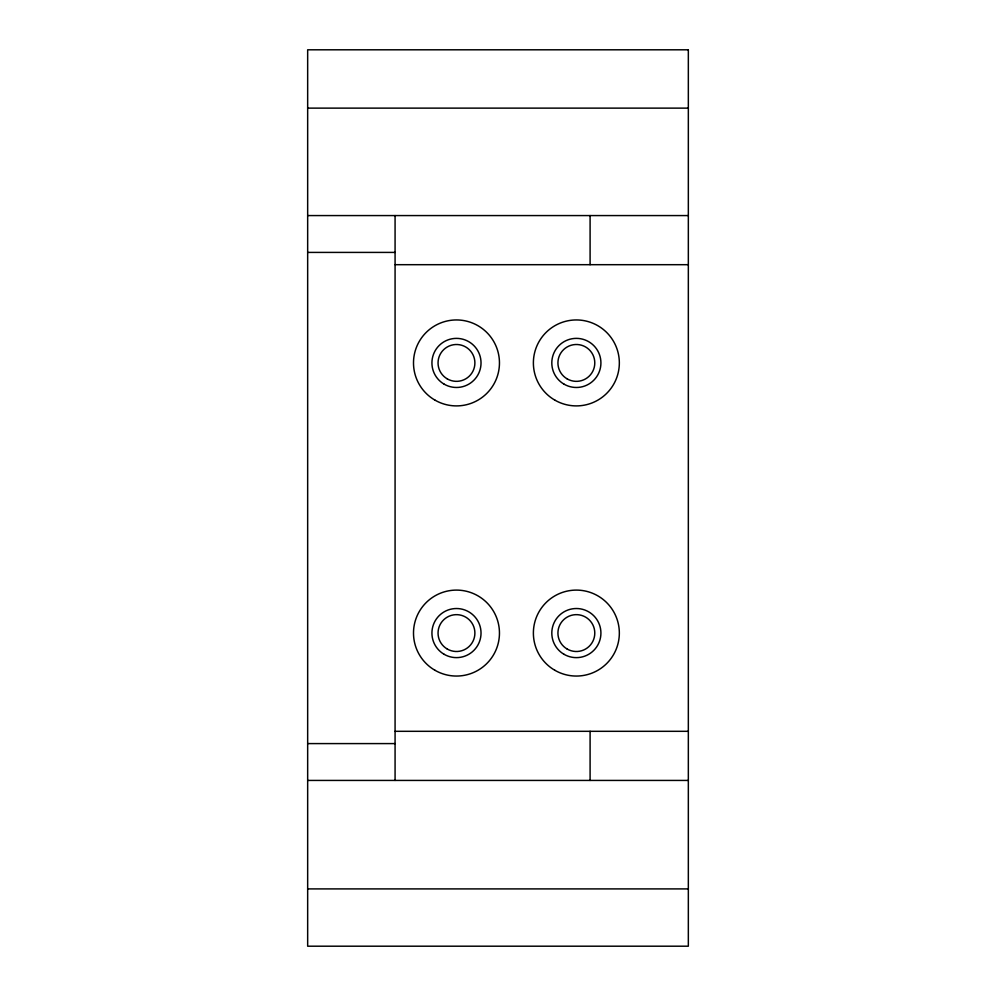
<?xml version="1.0" encoding="UTF-8"?>
<svg xmlns="http://www.w3.org/2000/svg" width="996" height="996" viewBox="0 0 996 996"><rect width="100%" height="100%" fill="white"/><g stroke="black" fill="none" stroke-linecap="round" stroke-linejoin="round"><path stroke-width="1.49" d="M307.664 108.128L688.336 108.128M307.664 215.572L688.336 215.572M307.664 252.411L395.076 252.411M395.076 264.687L688.336 264.687M395.076 731.313L688.336 731.313M307.664 743.589L395.076 743.589M307.664 780.428L688.336 780.428M307.664 888.905L688.336 888.905M590.093 215.572L590.093 264.687M590.093 731.313L590.093 780.428M395.076 215.572L395.076 780.428M688.336 49.8L307.664 49.8L307.664 946.2L688.336 946.2L688.336 49.8M434.991 400.143A42.977 42.977 0 0 0 499.457 362.93A42.977 42.977 0 0 0 434.991 325.704A42.977 42.977 0 0 0 434.991 400.143M554.872 400.143A42.977 42.977 0 0 0 619.338 362.93A42.977 42.977 0 0 0 554.872 325.704A42.977 42.977 0 0 0 554.872 400.143M554.872 670.296A42.977 42.977 0 0 0 619.338 633.07A42.977 42.977 0 0 0 554.872 595.857A42.977 42.977 0 0 0 554.872 670.296M434.991 670.296A42.977 42.977 0 0 0 499.457 633.07A42.977 42.977 0 0 0 434.991 595.857A42.977 42.977 0 0 0 434.991 670.296M444.204 654.347A24.564 24.564 0 0 0 481.031 633.07A24.564 24.564 0 0 0 444.204 611.805A24.564 24.564 0 0 0 444.204 654.347M444.204 384.195A24.564 24.564 0 0 0 481.031 362.93A24.564 24.564 0 0 0 444.204 341.653A24.564 24.564 0 0 0 444.204 384.195M564.085 384.195A24.564 24.564 0 0 0 600.924 362.93A24.564 24.564 0 0 0 564.085 341.653A24.564 24.564 0 0 0 564.085 384.195M564.085 654.347A24.564 24.564 0 0 0 600.924 633.07A24.564 24.564 0 0 0 564.085 611.805A24.564 24.564 0 0 0 564.085 654.347M567.147 649.031A18.414 18.414 0 0 0 594.786 633.07A18.414 18.414 0 0 0 567.147 617.122A18.414 18.414 0 0 0 567.147 649.031M567.147 378.878A18.414 18.414 0 0 0 594.786 362.93A18.414 18.414 0 0 0 567.147 346.969A18.414 18.414 0 0 0 567.147 378.878M447.266 378.878A18.414 18.414 0 0 0 474.893 362.93A18.414 18.414 0 0 0 447.266 346.969A18.414 18.414 0 0 0 447.266 378.878M447.266 649.031A18.414 18.414 0 0 0 474.893 633.07A18.414 18.414 0 0 0 447.266 617.122A18.414 18.414 0 0 0 447.266 649.031"/></g></svg>
